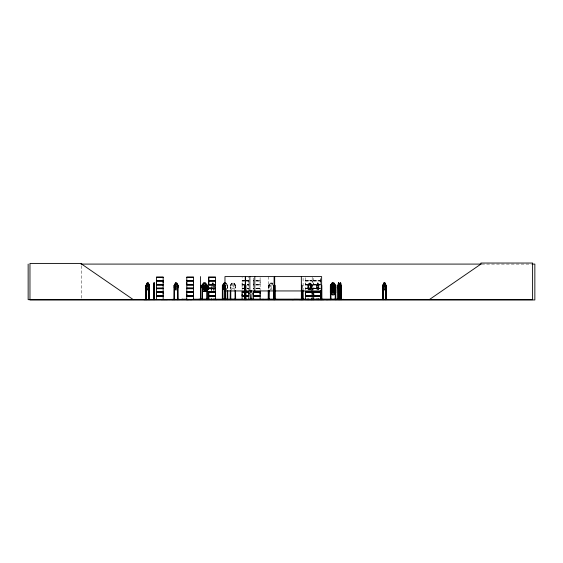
<?xml version="1.0" encoding="UTF-8"?>
<svg xmlns="http://www.w3.org/2000/svg" width="563" height="563" viewBox="0 0 563 563"><rect width="100%" height="100%" fill="white"/><g stroke="black" fill="none" stroke-linecap="round" stroke-linejoin="round"><path stroke-width="0.42" stroke-dasharray="2.81 2.11" d="M242.118 282.739L242.118 284.406L242.083 280.895L244.588 280.86M248.818 282.739L248.825 277.249M253.399 282.739L253.364 284.561L253.8 284.618M260.099 282.739L260.099 280.465L255.876 280.43M305.477 282.739L305.477 284.406L305.442 280.895L312.24 280.677M312.176 282.739L312.226 280.881M313.697 282.739L313.697 284.406L313.697 277.446M320.396 282.739L320.41 280.529M317.201 289.53L317.229 285.138M318.559 289.53L318.489 285.11L318.904 285.314L318.904 289.53M317.222 285.237L316.765 285.314L316.744 287.566L317.448 289.839M244.602 280.43L242.118 280.487L242.118 277.446M253.399 280.444L253.8 280.656M260.099 291.711L260.099 284.428L255.876 284.385M312.184 277.249L312.176 280.43L305.477 280.487L305.477 277.446M312.176 291.711L312.247 284.653M305.413 280.691L305.477 280.487M305.477 290.219L305.47 284.385L312.184 284.385L312.184 281.092L305.477 281.071M308.397 285.195L308.327 289.53M311.515 285.195L311.402 289.53M235.172 285.209L235.081 289.53M246.334 281.092L248.825 281.092L248.818 291.711M308.383 290.114L308.672 287.243M309.228 283.076L310.537 283.076L311.888 285.293L311.846 287.566L310.558 289.839L309.214 289.839L307.968 287.545L307.926 285.293L309.249 283.013L310.558 283.013L312.81 286.581L312.571 289.459L311.395 291.015M247.15 288.516L248.902 288.305L247.15 288.228M305.399 288.305L312.261 288.46L305.435 288.369M242.118 280.487L244.588 280.656M317.089 285.314L317.405 283.076L318.095 283.076M310.494 290.219L310.839 288.397L312.184 287.848L310.86 287.946L310.91 286.074L310.523 287.96L309.122 288.516L310.509 288.404L310.199 289.945M212.441 283.076L211.984 287.017M305.456 284.519L312.254 284.646M316.856 289.53L316.8 285.293L317.448 283.013M316.821 285.314L317.462 283.076M318.053 289.839L318.749 287.566L318.102 289.839L317.391 289.839M308.39 285.258L307.848 285.314L307.848 289.53M244.588 284.618L242.069 284.618L244.602 284.385M317.933 288.369L318.355 287.017L318.039 283.076M260.127 280.937L255.869 280.86M305.435 280.641L312.226 280.641M213.046 287.193L213.356 286.314M232.047 283.076L231.161 285.314L231.161 287.017L232.343 288.369L233.518 288.369L234.687 287.017L234.687 285.314L233.807 283.076L232.047 283.076L230.281 285.314L230.774 285.307M273.118 285.293L272.253 283.076L270.486 283.076L269.6 285.314L269.6 287.017L270.789 288.369L271.964 288.369M269.227 285.286L268.748 285.314L268.748 289.53M212.427 283.013L211.449 285.293L211.449 287.566M242.076 284.596L242.118 290.219M248.881 284.822L247.171 284.822M253.35 280.641L253.399 281.092M253.35 284.596L253.399 290.219M248.874 288.355L247.143 288.397M255.876 288.516L260.141 288.235M248.881 280.867L246.348 280.86M260.155 284.822L255.869 284.822M320.291 284.385L313.69 284.385L313.697 290.219M320.46 280.867L313.654 280.881M312.226 284.836L305.406 284.737M307.975 289.53L308.003 285.314L309.27 283.076L308.637 287.017L309.488 288.369M310.516 289.839L311.846 287.566M310.333 288.369L311.163 287.017L310.537 283.076M256.228 288.728L257.27 288.728M308.306 288.728L309.347 288.728M316.526 288.728L317.567 288.728M311.17 290.008L312.725 286.602L311.846 285.293L309.784 285.631L308.707 287.264M311.353 291.015L312.571 289.459L312.81 286.581M260.134 288.362L255.876 288.369M312.226 288.397L305.47 288.228M226.403 289.227L227.726 287.545L227.79 285.293L225.988 283.013M225.988 289.839L227.79 287.566M272.281 289.839L270.458 289.839L268.664 287.566L268.664 285.293L270.458 283.013L272.281 283.013L273.998 285.293M268.72 285.314L270.486 283.076M244.602 288.397L242.041 288.439L244.602 288.516M253.85 288.397L253.329 288.425L253.836 288.516M313.675 288.228L320.298 288.369M311.972 285.969L310.192 287.644L310.333 289.093L311.592 288.186L312.015 285.969M313.661 288.411L320.298 288.523M227.248 285.286L227.719 285.314L227.719 289.53M235.095 285.314L235.566 285.314L235.566 289.53M481.794 264.089L531.373 264.089M246.334 280.43L248.825 280.487M253.85 280.43L253.392 280.43L253.399 277.446M313.69 280.43L320.403 280.43L320.403 278.045M246.348 280.656L248.867 280.641M255.869 280.656L260.141 280.641M313.647 280.656L320.446 280.641M253.357 280.895L253.8 280.86M242.118 281.071L244.602 281.092M253.85 281.092L253.392 281.092L253.392 284.385L253.85 284.385M255.876 281.092L260.106 281.092L260.099 284.406M313.697 281.071L320.403 281.071L320.396 284.385M212.378 283.013L213.37 283.013M317.391 283.013L318.102 283.013L318.749 285.293L318.735 289.53M212.392 283.076L213.356 283.076L214.221 285.314M212.694 283.372L213.046 283.372M317.877 283.372C316.315 287.109 318.778 288.967 317.828 283.372M247.143 284.385L248.832 284.484M247.171 284.618L248.867 284.596M255.869 284.618L260.141 284.596M313.647 284.618L320.333 284.618M242.083 284.857L244.588 284.822M253.357 284.857L253.8 284.822M313.647 284.822L320.333 284.822M242.111 285.054L244.602 285.054M247.143 285.054L248.825 285.054M253.392 285.054L253.85 285.054M255.876 285.054L260.106 285.054M305.47 285.054L312.184 285.054M313.69 285.054L320.291 285.054M268.664 285.293L272.246 285.293L271.655 287.193L271.063 287.193L270.493 286.314L271.063 283.372L271.655 283.372L272.253 285.314M316.744 285.293L318.749 285.293L318.053 283.013M268.241 285.314L268.424 289.628M303.098 285.314L302.613 285.314L302.613 289.628M308.003 287.545L309.214 289.839M242.118 288.143L244.602 288.15L242.097 288.376M247.136 288.143L248.818 288.143M253.399 288.143L253.857 288.143M305.477 288.143L312.176 288.143M253.836 288.235L253.371 288.376M242.118 288.728L244.602 288.72M247.136 288.728L248.818 288.728M253.399 288.728L253.857 288.728M255.883 288.728L260.099 288.728M305.477 288.728L312.176 288.728M313.697 288.728L320.284 288.728M269.198 285.131L269.234 289.53M230.753 285.131L230.781 289.53M233.807 283.076L235.573 285.314M230.218 287.566L232.019 289.839L233.835 289.839L235.637 287.566L235.637 285.293L233.835 283.013L232.019 283.013L230.218 285.293L230.295 289.53M309.896 290.142L309.298 289.312L309.383 287.517L311.832 285.35L311.276 285.314L311.276 289.53M225.96 283.076L226.84 285.314L226.84 287.017M212.441 286.314L212.744 287.193M317.089 287.017L317.511 288.369M260.106 280.444L260.106 277.249M320.544 278.284L320.544 284.188M317.032 285.314L317.025 289.53M311.803 285.293L311.754 289.53M311.62 285.314L311.62 289.53M308.193 285.314L308.193 289.53M303.098 278.284L303.098 290.1M268.241 276.595L268.241 290.1M227.199 285.124L227.234 289.53M214.25 285.293L214.25 286.806M214.221 286.053L214.214 288.685M214.053 287.841L214.053 290.374M213.961 287.841L213.961 290.374M213.806 285.314L213.806 287.017M213.799 287.841L213.799 290.374M211.737 287.841L211.737 290.374M211.575 286.152L211.575 288.685M211.484 287.841L211.484 290.374M211.322 287.841L211.322 290.374M81.649 265.82L81.649 298.791M309.685 283.372L309.277 286.314L310.107 287.193L310.537 285.314L310.107 283.372L309.65 283.372M232.625 283.372L232.055 286.314L232.625 287.193L233.216 287.193L233.814 285.314L233.216 283.372L232.625 283.372M260.099 288.143L255.883 288.143L260.106 288.228M320.284 288.143L313.697 288.143L320.298 288.228"/><path stroke-width="0.84" d="M156.444 295.674L156.444 292.373L163.157 292.373L163.15 295.674L156.444 295.674L156.451 294.027M156.444 284.385L156.444 281.092L163.157 281.092L163.15 284.385L156.444 284.385L156.451 282.739M163.15 294.027L163.15 292.373M163.15 282.739L163.15 281.092M186.789 295.674L186.789 292.373L193.503 292.373L193.496 295.674L186.789 295.674L186.796 294.027M186.789 284.385L186.789 281.092L193.503 281.092L193.496 284.385L186.789 284.385L186.796 282.739M193.496 294.027L193.496 292.373M193.496 282.739L193.496 281.092M208.577 295.674L208.577 292.373L215.446 292.373L215.439 295.674L208.577 295.674L208.584 294.027M208.577 284.385L208.577 281.092L215.446 281.092L215.439 284.385L208.577 284.385L208.584 282.739M215.439 294.027L215.439 292.373M215.439 282.739L215.439 281.092M248.825 295.674L242.111 295.674L242.118 294.027M248.818 294.027L248.818 292.373M253.399 295.674L253.399 294.027M260.099 294.027L260.099 292.373L253.392 292.373L253.392 295.674L260.106 295.674L260.106 292.373M305.47 295.674L305.47 292.373L312.184 292.373L312.176 295.674L305.47 295.674L305.477 294.027M312.176 294.027L312.176 292.373M320.291 295.674L313.69 295.674L313.697 294.027M197.93 299.389L206.691 299.284M265.645 299.389L277.482 299.368M338.898 285.23L338.687 283.372M340.214 299.657L340.158 285.138M340.151 285.237L339.841 287.566L340.319 289.839M383.241 299.657L383.121 285.11L383.058 299.657M385.627 299.657L385.599 285.11L386.091 285.314L386.091 299.657L385.965 299.136M146.464 285.195L146.429 299.657M149.16 299.657L149.139 285.11L149.047 299.657M153.988 285.138L154.114 283.372M153.981 289.839L154.466 287.566L154.149 285.138L154.149 299.657M177.711 285.328L177.817 299.657M154.044 283.076L153.995 285.244M206.839 285.209L206.804 299.657M222.99 299.657L222.857 285.3M335.252 285.286L335.217 299.657M334.373 290.304L333.796 290.304L332.986 288.861L331.691 290.318L332.684 288.545L331.734 286.82L333.007 288.193L334.239 286.827L333.303 288.53L334.373 290.149M154.255 286.314L154.185 287.193L154.044 286.314M154.199 289.839L154.403 287.545M338.208 285.314L338.412 283.076L338.877 283.076L338.757 288.369L338.208 287.017M335.457 299.65L343.866 299.389L335.52 299.586M335.52 299.389L343.866 299.389M154.353 287.017L154.079 288.369L153.889 285.124M202.87 287.264L204.453 285.687L207.283 285.35L208.528 286.602L208.197 289.431L206.642 291.064L203.764 291.409L202.476 290.114L202.814 287.243L204.425 285.631L207.304 285.293L208.591 286.581L208.254 289.459L206.614 291.015L203.785 291.345M156.43 299.65L156.451 296.335L163.157 296.335L163.157 299.516L143.854 299.615L163.15 299.425M186.719 288.305L193.503 288.369M186.768 299.65L193.503 299.523L193.496 296.335L186.789 296.335L186.656 299.361M208.711 299.65L208.732 296.335L208.739 299.425M242.097 299.65L242.111 296.335L248.825 296.335L248.825 299.516L242.055 299.551M253.371 299.65L253.399 296.335M305.456 299.65L323.69 299.615M320.291 296.335L313.69 296.335L313.675 299.523M338.898 285.138L338.546 287.193L338.743 283.372M338.462 283.013L338.004 285.314L338.405 289.839L338.884 289.839L339.229 287.545M340.319 283.013L339.841 285.293L340.263 283.013L340.742 283.013L341.143 285.314L341.143 299.657M340.685 289.839L341.087 287.545L340.742 289.839L340.263 289.839M147.59 283.372L147.232 286.314L147.956 287.193L148.336 285.314L147.956 283.372L147.548 283.372M209.056 299.389L216.502 299.622L208.584 299.425M385.859 299.657L385.929 285.293L384.888 283.076L385.388 287.017L384.726 288.369L384.057 288.369L383.382 287.017L383.882 283.076L384.937 283.076M380.75 299.389L388.28 299.389M175.565 283.098L174.945 287.039L175.769 288.39L176.592 288.39L177.408 287.039L177.408 285.328L176.796 283.098L175.522 283.098M172.194 299.615L179.864 299.615M303.098 290.494L303.14 299.657L303.154 299.136M332.761 288.383L332.191 290.325L332.761 292.211M222.913 299.622L222.878 299.136M225.038 285.237L225.066 299.657M203.715 283.076L202.828 285.314L202.828 287.017L204.01 288.369L205.192 288.369L206.354 287.017L206.354 285.314L205.481 283.076L203.715 283.076L201.948 285.314L202.018 299.657M332.184 283.076L331.297 285.314L331.297 287.017L332.48 288.369L333.662 288.369L334.823 287.017L334.823 285.314L333.95 283.076L332.184 283.076L330.418 285.314L330.375 299.657M332.184 285.35L331.297 287.587L331.297 289.298L332.48 290.649L333.662 290.649L334.823 289.298L334.823 287.587L333.95 285.35L332.184 285.35L330.418 287.587M332.184 288.094L331.297 290.325L331.297 292.035L332.48 293.386L333.662 293.386L334.823 292.035L334.823 290.325L333.95 288.094L335.717 290.325M202.483 285.258L201.962 285.314M330.91 285.286L330.432 285.314M253.329 299.572L260.106 299.516L260.106 296.335L253.392 296.335M245.067 299.65L245.208 299.136M245.32 299.615L245.264 276.595L224.975 276.595L224.933 299.657M268.375 299.65L268.431 290.494M268.6 299.622L268.748 290.374M273.702 299.657L273.998 285.293L274.054 299.657L274.505 299.65M208.528 286.602L207.564 288.798L206.361 290.008L204.58 290.142L203.75 289.312L203.869 287.517L205.073 286.307L207.283 285.35M384.902 283.013C386.422 285.068 386.352 287.721 384.951 289.839L383.867 289.839L382.875 287.545L382.847 285.293L383.867 283.013L384.951 283.013M383.368 285.314L382.875 285.314L383.917 283.013M384.902 289.839L385.979 287.566M146.056 299.657L146.091 285.293L147.21 283.013L148.351 283.013L149.434 285.314L149.476 287.566L148.351 289.839L147.168 289.839L146.042 287.566L146.127 285.314L147.232 283.076L146.676 287.017L147.415 288.369L148.153 288.369L148.878 287.017L148.329 283.076L147.182 283.076M148.301 289.839L149.392 287.545M174.241 285.314L175.501 283.034L176.817 283.034L178.07 285.314L178.028 287.587L176.775 289.861L175.501 289.861L174.241 287.587L174.284 285.314L174.206 299.657M174.284 285.328L175.543 283.034L175.543 289.861L174.326 287.566M333.352 292.211L333.95 291.324L333.352 288.383M208.563 288.235L215.446 288.404M205.481 289.783L207.24 287.545M207.318 287.545L205.854 287.946L205.924 286.074L205.375 287.96L203.426 288.516L205.361 288.404C204.024 290.431 206.016 291.177 205.826 288.397C209.563 287.482 206.199 287.095 205.509 289.839L203.686 289.839L201.892 287.566L201.892 285.293L203.686 283.013L205.509 283.013L207.304 285.293L207.29 299.657M333.95 294.801L335.717 292.563M251.548 299.643L252.034 298.876L251.893 299.375M250.838 290.811L250.542 292.626A1.196 1.196 0 0 0 250.296 294.505L250.542 299.115L251.738 299.115L251.985 294.505A1.196 1.196 0 0 0 251.738 292.626L251.436 290.811M429.245 299.657L480.929 264.089L480.929 263.041L532.605 263.041L532.605 299.657L28.15 299.657L28.15 264.089M251.802 299.657C253.526 299.403 248.142 299.741 250.38 299.375M201.835 299.622L201.906 299.136M222.315 299.622L222.371 285.293L224.173 283.013L225.383 283.013M230.161 299.622L230.295 290.374M202.448 285.307L202.504 299.657M222.927 285.286L222.448 285.314M146.436 285.307L145.944 285.314L145.958 299.657M206.769 285.286L207.233 285.314M80.988 264.089L481.196 264.089M532.211 264.089L534.85 264.089L534.85 299.959L29.966 299.959L29.966 263.414L81.649 263.414L81.649 264.089L133.325 299.657M156.437 277.116L163.164 277.116M186.782 277.116L193.503 277.116M208.577 277.116L215.446 277.116M156.451 277.446L163.15 277.446M186.796 277.446L193.496 277.446M208.584 277.446L215.439 277.446M156.394 280.656L163.2 280.656M186.74 280.656L193.545 280.656M208.535 280.656L215.488 280.656M156.394 280.86L163.2 280.86M186.74 280.86L193.545 280.86M208.535 280.86L215.488 280.86M153.981 283.013L154.466 285.293L153.988 283.076M338.405 283.013L338.884 283.013L339.292 285.314L339.341 299.657M225.376 283.076L224.201 283.076L223.314 285.314L223.314 287.017L224.496 288.369L225.672 288.369M154.058 283.372L154.29 285.272M225.369 283.372L224.778 283.372L224.208 285.314L224.208 286.314L224.778 287.193L225.369 287.193M340.594 283.372L340.404 287.193L340.538 283.372M384.599 283.372L384.212 283.372L383.889 285.314L384.212 287.193L384.888 286.314L384.55 283.372M156.394 284.618L163.2 284.618M186.74 284.618L193.545 284.618M208.535 284.618L215.488 284.618M156.394 284.822L163.2 284.822M186.74 284.822L193.545 284.822M208.535 284.822L215.488 284.822M208.577 285.054L215.446 285.054L215.446 288.228L208.584 288.143L215.446 288.235M149.427 285.293L148.935 285.314L148.935 299.657L148.899 299.136L149.427 299.136L149.392 299.657L149.385 285.314L148.287 283.076M153.523 299.136L153.868 299.657L154.044 283.013L154.044 289.839L153.84 287.545M338.046 285.293L338.194 299.657M339.299 285.293L338.827 283.013M382.847 285.293L382.946 299.657L382.903 299.136L383.41 299.136M153.572 299.657L153.84 285.314M174.495 299.657L174.586 285.314L174.115 285.314L174.073 299.657M178.07 285.314L177.472 285.314L177.429 299.657M200.519 285.314L200.709 299.657L200.773 299.136M224.975 285.314L225.453 285.314L225.496 299.657M274.399 285.314L274.892 285.314L274.941 299.657L274.885 285.314M301.346 285.314L301.817 285.314L301.859 299.657M335.189 285.314L335.703 285.314L335.829 299.622M341.03 285.314L341.319 299.657M337.99 287.566L338.462 289.839M186.796 288.143L193.496 288.143L193.496 285.054L186.789 285.054L186.789 288.228L193.503 288.228M163.164 288.235L156.38 288.319L163.164 288.369M208.577 288.523L215.446 288.538L215.439 291.711L208.577 291.711M156.451 288.728L163.15 288.728M186.796 288.728L193.496 288.728M208.584 288.728L215.439 288.728M225.383 289.839L224.173 289.839L222.371 287.566M224.975 290.944L245.264 290.944M245.44 290.944L274.139 290.944M274.399 290.944L321.635 290.944M242.111 291.711L248.825 291.711M253.392 291.711L260.106 291.711M305.47 291.711L312.184 291.711M313.69 291.711L320.291 291.711M156.394 291.944L163.2 291.944M186.74 291.944L193.545 291.944M208.535 291.944L215.488 291.944M242.069 291.944L244.588 291.944M246.348 291.944L248.874 291.944M253.343 291.944L260.148 291.944M305.428 291.944L312.233 291.944M313.647 291.944L320.333 291.944M332.184 292.063L333.95 292.063M156.394 292.148L163.2 292.148M186.74 292.148L193.545 292.148M208.535 292.148L215.488 292.148M242.069 292.148L244.588 292.148M246.348 292.148L248.874 292.148M253.343 292.148L260.148 292.148M305.428 292.148L312.233 292.148M313.647 292.148L320.333 292.148M320.291 292.373L313.69 292.373L313.69 295.674M156.394 295.899L163.2 295.899M186.74 295.899L193.545 295.899M208.535 295.899L215.488 295.899M242.069 295.899L244.588 295.899M246.348 295.899L248.874 295.899M253.343 295.899L260.148 295.899M305.428 295.899L312.233 295.899M313.647 295.899L320.333 295.899M156.394 296.103L163.2 296.103M186.74 296.103L193.545 296.103M208.535 296.103L215.488 296.103M242.069 296.103L244.588 296.103M246.348 296.103L248.874 296.103M253.343 296.103L260.148 296.103M305.428 296.103L312.233 296.103M313.647 296.103L320.333 296.103M145.908 299.136L146.436 299.136M154.107 299.136L154.452 299.657M174.066 299.136L174.636 299.136L174.629 299.657M177.429 299.136L177.992 299.136M187.31 299.213L181.884 299.213L181.884 299.657M192.989 299.213L340.256 299.136L340.228 299.657M340.988 299.136L341.361 299.136M385.613 299.136L386.134 299.136M167.556 299.361L169.357 299.657M169.611 299.361L171.405 299.657M171.771 299.361L179.857 299.389L172.222 299.657M222.99 299.284L227.178 299.284M230.837 299.284L235.024 299.284M250.753 299.277L251.52 299.277M293.97 299.361L295.758 299.361M296.138 299.361L314.034 299.657M314.33 299.361L324.379 299.361M335.161 299.284L329.601 299.657M186.796 299.425L193.496 299.425M242.118 299.425L248.818 299.425M250.239 299.375L252.034 299.375M253.399 299.425L260.099 299.425M305.477 299.425L323.655 299.657M216.481 299.586L208.549 299.53L208.584 296.335L215.446 296.335L215.446 299.516M303.26 299.586L299.425 299.615L303.288 299.657M247.298 299.615L243.519 299.615M321.367 299.615L321.431 285.314M333.95 285.35L335.717 287.587M330.418 292.563L332.184 294.801M222.434 287.545L224.201 289.783M201.948 287.545L203.715 289.783M146.077 287.545L147.21 289.839M274.195 299.136L274.209 299.657L274.399 276.595L321.635 276.595L321.663 299.657M340.059 287.017L340.608 288.369L340.678 283.076L340.263 283.076L340.059 285.314L340.045 299.657M154.199 283.013L154.459 285.314M156.993 299.586L143.882 299.657M385.81 288.685L385.782 299.657M383.396 299.136L383.396 299.657L383.368 287.841M341.206 285.314L341.192 299.657M340.96 285.124L341.016 299.657M339.953 285.124L339.883 299.657M339.573 299.213L339.573 299.657M339.482 299.657L339.172 285.314L339.243 299.657M339.158 299.136L339.158 299.657M338.835 299.213L338.835 299.657M338.363 287.841L338.37 299.657M338.25 289.53L338.25 299.657M338.103 285.124L338.067 299.657M335.647 299.136L335.647 299.657M335.161 299.136L335.161 299.657M330.974 299.136L330.974 299.657L330.84 285.124M330.488 299.136L330.502 299.657M328.349 299.657L326.132 299.657M321.811 299.136L321.811 299.657L321.769 285.314L321.297 285.314L321.255 299.657M321.508 299.136L321.557 299.657M320.896 299.213L320.896 299.657M320.79 299.136L320.755 299.657L320.727 290.494M320.544 290.494L320.516 299.657M320.488 299.136L320.488 299.657M318.925 299.136L318.904 299.657M318.778 299.136L318.806 299.657M318.728 299.136L318.714 299.657M318.552 299.136L318.538 299.657M317.032 299.136L317.046 299.657M316.983 299.136L316.906 299.657M316.856 299.136L316.821 299.657M312.12 299.657L312.184 296.335L305.47 296.335L305.484 299.657M311.754 299.136L311.789 299.657M311.663 299.136L311.402 299.657M311.297 299.136L311.367 299.657M311.233 299.284L311.248 299.657M308.362 299.657L308.327 299.136L308.278 299.657M308.116 299.136L308.193 299.657M308.038 299.657L307.975 299.136L307.87 299.657M307.848 299.136L307.806 299.657M302.732 299.213L302.732 299.657L302.613 290.494M302.556 299.136L302.556 299.657M301.684 285.314L301.726 299.657M301.627 299.136L301.557 299.657M301.479 285.314L301.479 299.657M301.346 276.595L301.367 299.657M293.576 299.657L291.93 299.657M275.363 299.213L275.363 299.657M274.702 276.595L274.695 299.657M274.645 299.136L274.638 299.657M274.462 299.136L274.455 299.657M274.174 299.657L274.139 276.595L245.44 276.595L245.44 299.657M273.534 290.374L273.597 299.657M273.477 299.136L273.47 299.657M269.29 299.136L269.29 299.657M269.234 290.374L269.177 299.657M268.804 299.136L268.804 299.657M268.46 299.136L268.46 299.657M268.248 290.494L268.241 299.657L268.192 299.136M263.393 299.213L263.393 299.657M262.654 299.213L262.654 299.657M254.807 276.595L254.807 290.944M251.415 299.375L251.415 298.327L250.866 298.327L250.866 299.375M249.873 276.595L249.873 290.944M248.818 295.674L248.825 292.373L242.111 292.373L242.111 295.674M245.982 299.657L245.925 285.314L244.919 285.314L244.884 299.657M245.869 299.136L245.869 299.657M245.496 299.136L245.496 299.657M245.053 285.314L245.011 299.657M235.623 299.136L235.623 299.657L235.566 290.374M235.137 299.136L235.137 299.657M235.081 290.374L235.024 299.657M230.837 299.136L230.837 299.657M230.781 290.374L230.781 299.657M230.351 299.136L230.351 299.657M227.776 299.136L227.776 299.657L227.719 290.374M227.29 299.136L227.29 299.657M227.234 290.374L227.178 299.657M225.32 285.314L225.362 299.657M225.165 299.136L225.249 299.657M224.51 299.213L224.51 299.657M222.505 299.136L222.505 299.657M214.243 299.136L214.207 299.657M214.081 299.136L214.053 299.657M213.961 299.136L213.933 299.657M213.785 299.136L213.806 299.657M211.751 299.136L211.765 299.657M211.575 299.136L211.604 299.657L211.484 299.136M208.739 277.446L208.739 280.43L208.732 277.249M207.177 299.136L207.177 299.657M206.691 299.136L206.691 299.657M202.391 299.136L202.391 299.657M200.527 285.314L200.527 299.657M200.527 276.595L200.519 299.657M199.886 299.213L199.886 299.657M199.823 299.213L199.823 299.657M199.147 299.213L199.147 299.657M191.976 299.657L189.766 299.657M188.485 299.657L186.276 299.657M182.792 299.213L182.792 299.657M182.053 299.213L182.053 299.657M177.943 285.314L177.985 299.657M177.753 299.136L177.662 299.657M177.605 285.314L177.563 299.657M174.453 285.314L174.453 299.657M174.305 299.136L174.326 299.657M167.422 299.657L165.529 299.657M165.248 299.657L163.573 299.657M163.326 299.657L161.046 299.657M154.403 285.124L154.339 299.657M154.255 283.013L154.227 299.657M153.636 285.314L153.636 299.657M146.246 286.996L146.281 299.657M146.169 299.136L146.148 299.657M208.739 294.027L208.739 295.674L208.732 292.373L208.739 294.027M208.739 282.739L208.739 284.385L208.732 281.092L208.739 282.739M175.966 283.393L175.565 286.335L176.381 287.214L176.796 285.328L176.381 283.393L175.923 283.393M204.995 287.644L204.777 288.678L206.241 288.889L207.902 286.384L207.48 285.969L204.995 287.644M204.292 283.372L203.722 286.314L204.292 287.193L204.883 287.193L205.481 285.314L204.883 283.372L204.292 283.372M332.761 283.372L332.191 286.314L332.761 287.193L333.352 287.193L333.95 285.314L333.352 283.372L332.761 283.372M332.761 285.645L332.191 288.587L332.761 289.473L333.352 289.473L333.95 287.587L333.352 285.645L332.761 285.645M223.089 299.368L226.889 299.361L223.103 299.361M332.156 283.013L330.361 285.293L330.361 289.846L332.156 292.12L333.979 292.12L335.773 289.846L335.773 285.293L333.979 283.013L332.156 283.013M332.156 285.293L330.361 287.566L332.156 289.839L333.979 289.839L335.773 287.566L333.979 285.293L332.156 285.293M332.156 288.031L330.361 290.304L330.361 292.584L332.156 294.857L333.979 294.857L335.773 292.584L335.773 290.304L333.979 288.031L332.156 288.031M250.591 299.502L250.591 299.565M163.164 277.242L156.437 277.249L156.451 280.43L163.157 280.43L163.157 277.249M193.503 277.242L186.782 277.242L186.796 280.43L193.503 280.43L193.503 277.249M215.446 277.249L208.577 277.242L208.584 280.43L215.446 280.43L215.446 277.249M163.157 285.054L156.444 285.054L156.444 288.228L163.15 288.143L163.157 285.054M163.164 288.516L156.437 288.538L156.451 291.711L163.157 291.711L163.157 288.538M193.503 288.516L186.782 288.523L186.796 291.711L193.503 291.711L193.503 288.538M317.236 299.657L317.236 299.136L317.222 299.657M211.329 299.657L211.322 299.136L211.294 299.657"/></g></svg>
